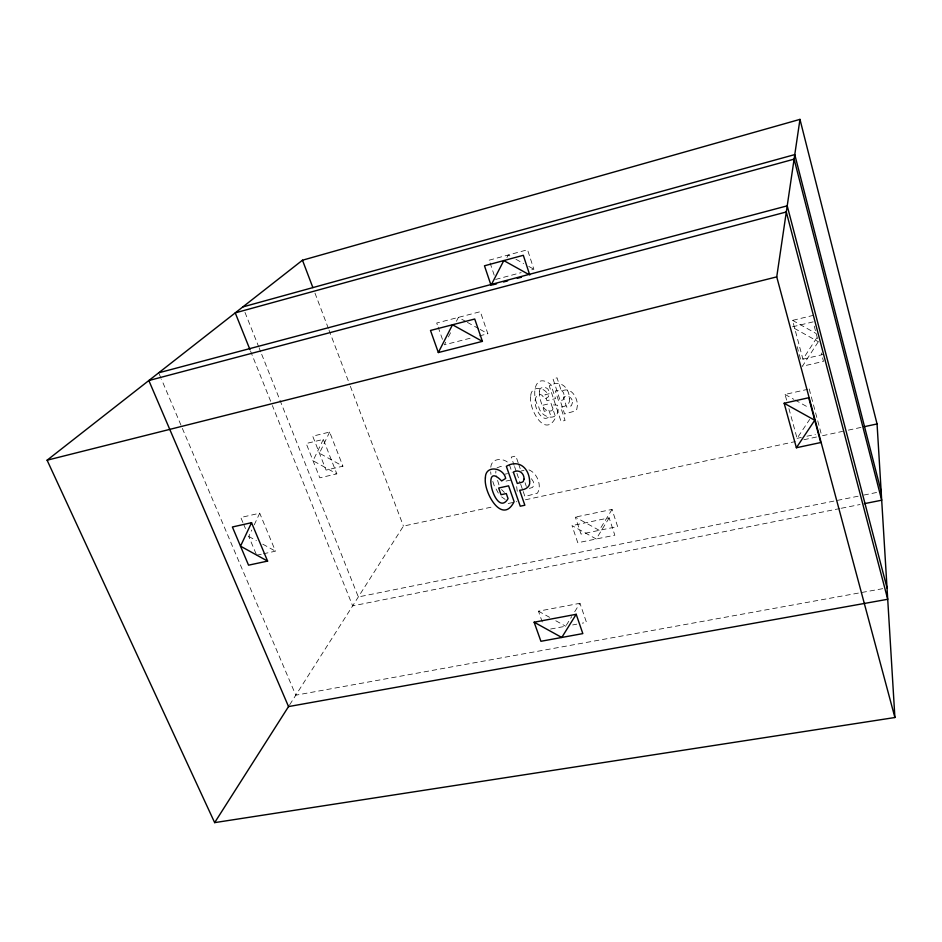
<?xml version="1.0" encoding="UTF-8"?>
<svg xmlns="http://www.w3.org/2000/svg" width="942" height="942" viewBox="0 0 942 942"><rect width="100%" height="100%" fill="white"/><g stroke="black" fill="none" stroke-linecap="round" stroke-linejoin="round"><path stroke-width="0.71" stroke-dasharray="4.71 3.53" d="M495.798 473.12L495.881 470.976M490.794 467.185C491.465 457.788 503.758 457.553 508.963 463.488M256.094 553.896L248.759 536.457L251.808 529.993M254.246 524.824L259.721 513.202L240.799 517.488L243.071 522.904M323.33 439.396L313.027 460.732L336.824 473.873L319.797 477.818L306.209 443.505L323.33 439.396L336.824 473.873M329.641 432.06L319.42 453.208L342.923 466.196L326.073 470.105L312.709 436.158L329.641 432.06L342.923 466.196M445.731 342.193L444.4 344.807L471.035 338.025M448.404 336.977L451.736 330.442M456.411 321.304L458.413 317.383L466.09 321.646M506.937 257.566L508.268 254.999L510.823 256.424M612.041 509.41L599.253 530.346L575.338 517.099L581.037 534.09L617.622 526.566L612.041 509.41L575.338 517.099M609.156 517.876L596.227 538.989L572.006 525.589L577.787 542.745L614.82 535.209L609.156 517.876L572.006 525.589M550.611 629.032L565.706 626.23L571.712 616.574M574.714 611.735L579.966 603.292L586.477 622.368L582.321 623.145M289.7 704.757L403.435 526.095L493.855 506.596M813.523 315.311L792.563 320.374L802.925 359.185L817.079 337.342M814.253 326.132L818.339 341.722L802.407 366.25L823.496 361.375L821.294 352.956M788.925 408.604L797.073 438.348L809.649 419.461M496.999 467.88L500.803 466.349L504.205 467.562M529.38 488.415L532.56 487.426L533.796 485.283L533.313 481.586L530.735 477.618M489.169 260.18L527.532 249.771L533.867 269.247L529.628 270.378M495.622 279.433L521.126 272.638M479.443 335.882L487.862 333.739L480.326 311.684L436.699 323.024L437.665 325.755M813.134 321.87L791.892 326.968L818.339 341.722M802.925 359.185L823.744 354.345M786.605 400.103L785.051 394.439L807.789 389.305M504.936 474.191L507.538 473.614M521.008 471.024L523.987 470.364M506.066 481.079L511.636 479.855M256.66 555.238L262.029 554.073M263.371 553.79L275.476 551.176L259.721 513.202M797.073 438.348L801.301 437.441M806.941 436.217L815.395 434.392M508.209 503.499L516.817 501.65M525.436 499.79L795.248 441.586M803.867 439.737L816.785 436.947M822.519 435.71L842.619 431.377M848.353 430.141L861.271 427.35M858.127 496.21L358.337 596.945L261.252 353.226M863.885 495.056L878.285 492.148M839.887 508.55L352.649 605.883L272.368 405.543M841.336 508.256L860.07 504.512M542.262 621.967L538.459 611.181L579.966 603.292M572.63 624.946L576.787 624.169M882.689 588.679L295.788 695.184L161.577 379.544M528.921 469.87C537.152 473.025 542.168 485.554 537.435 493.161L524.929 496.505L523.045 491.065M248.759 536.457L256.389 540.661M262.759 544.158L275.476 551.176M538.459 611.181L549.61 617.34M555.804 620.754L565.706 626.23M467.373 322.364L478.901 328.758M480.173 329.464L487.862 333.739M792.563 320.374L816.172 333.539M785.051 394.439L793.835 399.326M795.083 400.02L808.884 407.709M515.945 259.274L523.634 263.548M528.756 266.398L533.867 269.247M505.147 499.413L501.591 496.881M504.417 492.454L501.556 489.557M498.33 493.102L494.185 485.53L492.254 479.819M159.28 374.151L161 378.201M243.637 524.258L245.921 529.675M250.525 351.025L271.826 404.177M244.979 312.379L258.544 346.421M259.085 347.786L260.71 351.872M498.977 484.883L496.093 475.651M314.969 293.103L328.499 328.734M329.017 330.112L349.835 384.937M350.353 386.302L403.435 526.095M438.148 327.11L442.952 340.721M509.422 464.806L512.154 472.672M518.194 462.852L515.839 456.034L511.27 457.07L514.096 465.23M518.653 464.206L520.537 469.658M525.035 482.693L526.319 486.413M514.567 466.584L516.452 472.024M516.923 473.39L520.22 482.905M520.69 484.259L522.575 489.699M490.087 262.924L494.244 275.311M809.213 388.975L821.035 433.167M797.144 346.609L801.277 362.046M516.687 486.637L517.276 491.689M490.664 471.824L490.959 474.415M572.536 402.305L571.417 405.767L566.66 407.144L563.387 397.183C567.649 394.757 572.43 397.442 572.536 402.305M530.723 396.523C528.568 408.592 544.994 439.172 555.686 417.412L550.999 403.294L542.274 405.354L544.264 411.324L548.892 410.241L550.387 414.727C542.192 429.105 527.12 396.076 540.272 394.415L541.968 395.24L544.947 398.996L548.527 396.712C546.772 386.691 530.464 384.725 530.723 396.523M577.422 405.213L576.798 409.24L575.633 410.853L564.599 413.985L553.013 378.825L557.04 377.848L561.42 391.201C570.84 386.185 577.305 397.041 577.422 405.213M539.307 391.436C539.33 398.395 542.415 413.632 551.906 410.712L552.824 409.287L553.048 404.86L557.452 405.237C562.068 421.78 541.591 419.92 538.73 406.932C531.323 397.065 533.572 371.136 550.905 384.595L555.544 398.631L546.925 400.668L544.959 394.757L549.539 393.662L548.067 389.199C545.324 386.279 539.425 386.62 539.307 391.436M569.521 398.878C570.44 404.295 565.212 406.779 560.678 407.109L565.082 420.462L561.032 421.404L549.257 385.843C560.466 379.084 569.333 387.668 569.521 398.878M564.658 397.171L562.88 399.926L558.688 401.068L555.344 390.93L561.42 390.353L563.457 392.531L564.658 397.171"/><path stroke-width="1.41" d="M894.9 717.521L776.738 276.877L799.97 119.375L302.476 260.216L47.1 460.202L214.658 822.625L894.9 717.521L877.061 423.947L799.97 119.375M251.549 522.692L240.516 546.172L267.599 561.091L248.547 565.176L232.391 526.99L251.549 522.692L267.599 561.091M438.336 352.543L452.501 324.766L482.41 341.369L438.336 352.543L430.494 330.465L474.733 319.02L482.41 341.369M576.198 614.302L561.773 637.463L534.138 622.215L540.92 641.29L582.827 633.601L576.198 614.302L534.138 622.215M214.658 822.625L288.911 705.994M796.379 447.744L814.736 420.262L784.156 403.247L796.379 447.744L820.717 442.54L808.695 397.748L784.156 403.247M242.812 306.939L794.765 154.594L881.17 491.571M158.703 372.808L787.218 205.839L887.023 587.89M492.419 284.92L496.564 283.825M503.487 281.988L507.632 280.881M517.311 278.314L521.456 277.207M47.1 460.202L776.738 276.877M864.144 426.726L877.061 423.947M864.391 503.652L881.688 500.202L794.106 159.139L235.241 312.874L249.983 349.67M528.521 274.322L503.805 260.581L491.041 285.285L484.471 265.797L523.316 255.306L529.757 275.005M302.476 260.216L312.885 287.628M485.389 477.971C483.27 491.512 502.086 525.777 514.12 501.674L508.586 485.837L498.683 488.015L501.038 494.715L506.29 493.561L508.056 498.601C495.563 519.913 479.973 458.201 501.627 480.95L505.677 478.43C503.605 467.385 485.118 464.571 485.389 477.971M529.616 481.162C530.735 487.285 524.729 489.946 519.654 490.24L524.859 505.23L520.255 506.207L506.349 466.29C519.03 458.931 529.192 468.492 529.616 481.162M524.046 479.184L523.281 481.468L522.068 482.245L517.299 483.458L513.343 472.072C518.854 468.869 524.411 473.32 524.046 479.184M786.311 211.974L148.836 380.533L288.535 706.582L887.717 599.277L786.311 211.974"/></g></svg>
